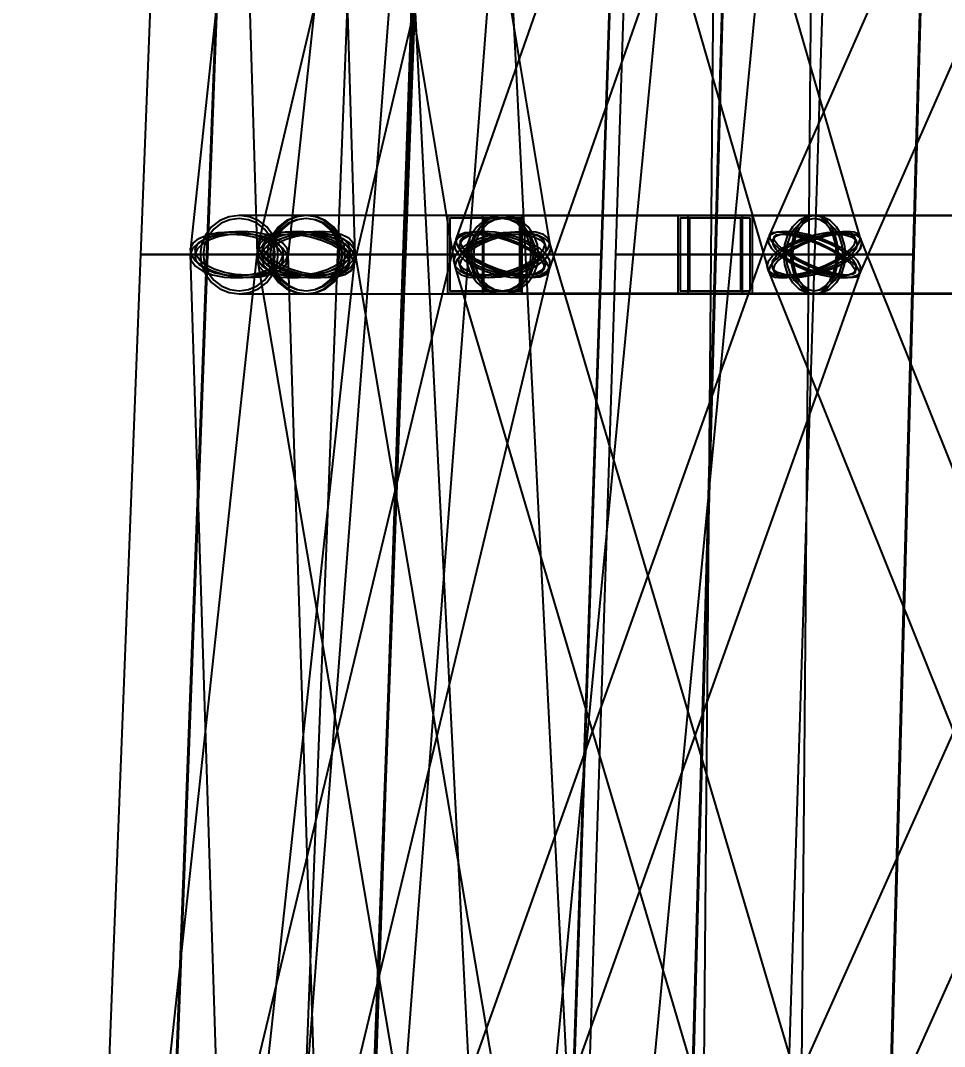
# Model space of a CAD drawing. Header units: millimetres. Extents: x -123812 to 252100, y -3000 to 639000.
# Drawn here: x -11298 to -6516, y 460903 to 466211 of the extents above; entities that cross this region are included whole.
import ezdxf

# ---------------------------------------------------------------- set-up
doc = ezdxf.new("R2010")
doc.units = ezdxf.units.MM
doc.layers.add('D-STR-DIM', color=7, linetype='Continuous', lineweight=13)
doc.layers.add('D-STR-STRC', color=7, linetype='Continuous', lineweight=25)
doc.styles.add('OpenSansCondensed-Light', font='OpenSansCondensed-Light.ttf')
doc.styles.add('TOWER_UNICODE', font='Arial Unicode.ttf')
doc.dimstyles.new('EZDXF', dxfattribs={"dimtxt": 0.25, "dimasz": 0.175, "dimexe": 0.375, "dimexo": 0.125, "dimgap": 0.1, "dimtad": 1, "dimlfac": 100, "dimzin": 12, "dimdsep": 46, "dimtxsty": 'OpenSansCondensed-Light', "dimblk": 'ARCHTICK', "dimcen": 2.5, "dimazin": 3, "dimtfac": 0.5, "dimtmove": 2, "dimatfit": 3})

# ---------------------------------------------------------------- blocks, each defined once
blk = doc.blocks.new('_ARCHTICK')
at = {"color": 0, "linetype": 'BYBLOCK', "const_width": 0.15}
blk.add_lwpolyline([(-0.5, -0.5), (0.5, 0.5)], dxfattribs=at)

msp = doc.modelspace()

# ---------------------------------------------------------------- linework, layer by layer
at = {"layer": 'D-STR-STRC'}
for points in [[(-10130.4, 449980.7), (-8214.5, 474980.7), (-8223.2, 474986.9), (-8248.5, 474994), (-8288.7, 475001.5), (-8341.2, 475008.8), (-8402.3, 475015.6), (-8467.8, 475021.3), (-8533.4, 475025.6), (-8594.4, 475028.1), (-8646.9, 475028.7), (-8687.1, 475027.4), (-8712.4, 475024.1), (-8721.1, 475019.3), (-10637, 450019.3)], [(-7925.8, 450012.7), (-9190.9, 475012.7), (-9199.6, 475018), (-9224.9, 475022.1), (-9265.2, 475024.7), (-9317.8, 475025.6), (-9379, 475024.7), (-9444.6, 475022.2), (-9510.3, 475018.1), (-9571.4, 475012.8), (-9624, 475006.7), (-9664.3, 475000.1), (-9689.6, 474993.4), (-9698.3, 474987.3), (-8433.2, 449987.3)], [(-9056.9, 449975.9), (-6661.1, 474975.9), (-6669.7, 474980.7), (-6695, 474986.9), (-6735.1, 474994), (-6787.5, 475001.4), (-6848.5, 475008.8), (-6913.9, 475015.6), (-6979.4, 475021.3), (-7040.4, 475025.6), (-7092.7, 475028.1), (-7132.9, 475028.7), (-7158.2, 475027.4), (-7166.8, 475024.1), (-9562.6, 450024.1)], [(-7347.4, 449997.8), (-7132, 474997.8), (-7140.6, 475006.6), (-7166, 475014.9), (-7206.4, 475022.2), (-7259, 475028), (-7320.2, 475031.9), (-7386, 475033.6), (-7451.7, 475033), (-7512.9, 475030.2), (-7565.5, 475025.3), (-7605.9, 475018.7), (-7631.3, 475010.8), (-7639.9, 475002.2), (-7855.4, 450002.2)], [(-7291.2, 470083.8), (-9044.4, 465083.8), (-9043.6, 465059.2), (-9026.5, 465030.7), (-8994.3, 465000), (-8949.1, 464969.3), (-8894.1, 464940.8), (-8833, 464916.2), (-8770, 464897.4), (-8709.3, 464885.6), (-8655.1, 464881.6), (-8611.1, 464885.6), (-8580.3, 464897.4), (-8564.8, 464916.2), (-6811.6, 469916.2)], [(-5218.5, 470102.6), (-7421.3, 465102.6), (-7420.3, 465083.8), (-7403.6, 465059.2), (-7372.2, 465030.7), (-7328.4, 465000), (-7275, 464969.3), (-7215.8, 464940.8), (-7154.8, 464916.2), (-7096, 464897.4), (-7043.6, 464885.6), (-7001.1, 464881.6), (-6971.4, 464885.6), (-6956.6, 464897.4), (-4753.7, 469897.4)], [(-9884.5, 470030.7), (-10418.7, 465030.7), (-10415.4, 465000), (-10395.1, 464969.3), (-10359.3, 464940.8), (-10310.3, 464916.2), (-10251.6, 464897.4), (-10187.1, 464885.6), (-10121.1, 464881.6), (-10058.3, 464885.6), (-10002.9, 464897.4), (-9958.6, 464916.2), (-9928.5, 464940.8), (-9914.6, 464969.3), (-9380.4, 469969.3)], [(-8883.2, 470059.2), (-10067.2, 465059.2), (-10065.6, 465030.7), (-10047.2, 465000), (-10013.3, 464969.3), (-9966.3, 464940.8), (-9909.3, 464916.2), (-9846.3, 464897.4), (-9781.5, 464885.6), (-9719.3, 464881.6), (-9664, 464885.6), (-9619.4, 464897.4), (-9588.4, 464916.2), (-9573.3, 464940.8), (-8389.2, 469940.8)], [(-9883.6, 469969.3), (-9055.8, 464969.3), (-9048.7, 464940.8), (-9025, 464916.2), (-8986.3, 464897.4), (-8935.2, 464885.6), (-8875.2, 464881.6), (-8810.3, 464885.6), (-8745.1, 464897.4), (-8684, 464916.2), (-8631, 464940.8), (-8589.9, 464969.3), (-8563.4, 465000), (-8553.4, 465030.7), (-9381.2, 470030.7)], [(-8881.7, 469940.8), (-7434.4, 464940.8), (-7426.3, 464916.2), (-7401.9, 464897.4), (-7363, 464885.6), (-7312.3, 464881.6), (-7253.2, 464885.6), (-7189.6, 464897.4), (-7126.1, 464916.2), (-7066.8, 464940.8), (-7015.8, 464969.3), (-6976.6, 465000), (-6951.9, 465030.7), (-6943.4, 465059.2), (-8390.7, 470059.2)], [(-10225.8, 470000), (-10073.8, 465000), (-10068.5, 464969.3), (-10046.3, 464940.8), (-10008.7, 464916.2), (-9958.3, 464897.4), (-9898.4, 464885.6), (-9833.2, 464881.6), (-9767.1, 464885.6), (-9704.7, 464897.4), (-9650.1, 464916.2), (-9607.1, 464940.8), (-9578.7, 464969.3), (-9566.7, 465000), (-9718.6, 470000)], [(-5083.3, 465203.2), (-7188.9, 465203.2), (-7220.9, 465196.3), (-7250.8, 465176), (-7276.4, 465143.7), (-7296, 465101.6), (-7308.4, 465052.6), (-7312.6, 465000), (-7308.4, 464947.4), (-7296, 464898.4), (-7276.4, 464856.3), (-7250.8, 464824), (-7220.9, 464803.7), (-7188.9, 464796.8), (-5083.3, 464796.8)], [(-5083.3, 465203.2), (-7188.9, 465203.2), (-7220.9, 465196.3), (-7250.8, 465176), (-7276.4, 465143.7), (-7296, 465101.6), (-7308.4, 465052.6), (-7312.6, 465000), (-7308.4, 464947.4), (-7296, 464898.4), (-7276.4, 464856.3), (-7250.8, 464824), (-7220.9, 464803.7), (-7188.9, 464796.8), (-5083.3, 464796.8)], [(-10109.1, 459968.9), (-9568.3, 464968.9), (-9571.4, 465000), (-9591.6, 465031.1), (-9627.3, 465060.1), (-9676.2, 465085), (-9734.9, 465104.1), (-9799.4, 465116.1), (-9865.3, 465120.2), (-9928.2, 465116.1), (-9983.7, 465104.1), (-10028, 465085), (-10058.2, 465060.1), (-10072.2, 465031.1), (-10613.1, 460031.1)], [(-9754.5, 460000), (-9913.1, 465000), (-9918.3, 465031.1), (-9940.5, 465060.1), (-9978, 465085), (-10028.4, 465104.1), (-10088.3, 465116.1), (-10153.5, 465120.2), (-10219.5, 465116.1), (-10282, 465104.1), (-10336.6, 465085), (-10379.6, 465060.1), (-10408.2, 465031.1), (-10420.2, 465000), (-10261.6, 460000)], [(-9761.3, 459939.9), (-8557.8, 464939.9), (-8559.3, 464968.9), (-8577.5, 465000), (-8611.2, 465031.1), (-8658.1, 465060.1), (-8714.9, 465085), (-8777.9, 465104.1), (-8842.6, 465116.1), (-8904.8, 465120.2), (-8960.2, 465116.1), (-9004.9, 465104.1), (-9036, 465085), (-9051.4, 465060.1), (-10254.8, 460060.1)], [(-8721.9, 460031.1), (-9569.2, 465031.1), (-9576.2, 465060.1), (-9599.9, 465085), (-9638.6, 465104.1), (-9689.7, 465116.1), (-9749.7, 465120.2), (-9814.5, 465116.1), (-9879.6, 465104.1), (-9940.8, 465085), (-9993.7, 465060.1), (-10034.8, 465031.1), (-10061.3, 465000), (-10071.3, 464968.9), (-9224.1, 459968.9)], [(-8733.6, 459915), (-6949.6, 464915), (-6950.2, 464939.9), (-6967, 464968.9), (-6999, 465000), (-7044, 465031.1), (-7098.8, 465060.1), (-7159.7, 465085), (-7222.7, 465104.1), (-7283.3, 465116.1), (-7337.5, 465120.2), (-7381.6, 465116.1), (-7412.6, 465104.1), (-7428.3, 465085), (-9212.3, 460085)], [(-7081.2, 460060.1), (-8559.4, 465060.1), (-8567.6, 465085), (-8591.9, 465104.1), (-8630.8, 465116.1), (-8681.5, 465120.2), (-8740.6, 465116.1), (-8804, 465104.1), (-8867.5, 465085), (-8926.7, 465060.1), (-8977.6, 465031.1), (-9016.7, 465000), (-9041.3, 464968.9), (-9049.8, 464939.9), (-7571.6, 459939.9)], [(-7094.7, 459895.9), (-4851.7, 464895.9), (-4852.4, 464915), (-4868.9, 464939.9), (-4900, 464968.9), (-4943.6, 465000), (-4996.7, 465031.1), (-5055.7, 465060.1), (-5116.6, 465085), (-5175.3, 465104.1), (-5227.6, 465116.1), (-5270.2, 465120.2), (-5300, 465116.1), (-5315, 465104.1), (-7558.1, 460104.1)], [(-4943, 460085), (-6951.4, 465085), (-6959.7, 465104.1), (-6983.7, 465116.1), (-7021.6, 465120.2), (-7071, 465116.1), (-7128.4, 465104.1), (-7189.9, 465085), (-7251.4, 465060.1), (-7308.6, 465031.1), (-7357.6, 465000), (-7395.2, 464968.9), (-7418.6, 464939.9), (-7426.5, 464915), (-5418.1, 459915)]]:
    msp.add_lwpolyline(points, dxfattribs=at)
for points in [[(-10677.7, 465000), (-9655.7, 465000), (-9461.7, 470000), (-10482.8, 470000)], [(-10335.6, 465000), (-9304.9, 465000), (-9118.2, 470000), (-10146.7, 470000)], [(-10331.3, 465000), (-9309.2, 465000), (-9121.9, 470000), (-10143, 470000)], [(-9320, 465000), (-8289.2, 465000), (-8122, 470000), (-9150.4, 470000)], [(-9315.6, 465000), (-8293.6, 465000), (-8125.7, 470000), (-9146.7, 470000)], [(-8218.7, 465000), (-7188, 465000), (-7030.4, 470000), (-8058.9, 470000)], [(-7704.3, 465000), (-6673.5, 465000), (-6537.2, 470000), (-7565.7, 470000)], [(-7699.9, 465000), (-6677.9, 465000), (-6540.9, 470000), (-7562, 470000)], [(-10368.1, 465000), (-10361.3, 464947.4), (-10341.1, 464898.4), (-10309.1, 464856.3), (-10267.4, 464824), (-10218.8, 464803.7), (-10166.7, 464796.8), (-9820.2, 464796.8), (-9768.1, 464803.7), (-9719.5, 464824), (-9677.8, 464856.3), (-9645.8, 464898.4), (-9625.6, 464947.4), (-9618.8, 465000), (-9625.6, 465052.6), (-9645.8, 465101.6), (-9677.8, 465143.7), (-9719.5, 465176), (-9768.1, 465196.3), (-9820.2, 465203.2), (-10166.7, 465203.2), (-10218.8, 465196.3), (-10267.4, 465176), (-10309.1, 465143.7), (-10341.1, 465101.6), (-10361.3, 465052.6)], [(-10368.1, 465000), (-10361.3, 464947.4), (-10341.1, 464898.4), (-10309.1, 464856.3), (-10267.4, 464824), (-10218.8, 464803.7), (-10166.7, 464796.8), (-10114.5, 464803.7), (-10065.9, 464824), (-10024.2, 464856.3), (-9992.2, 464898.4), (-9972.1, 464947.4), (-9965.2, 465000), (-9972.1, 465052.6), (-9992.2, 465101.6), (-10024.2, 465143.7), (-10065.9, 465176), (-10114.5, 465196.3), (-10166.7, 465203.2), (-10218.8, 465196.3), (-10267.4, 465176), (-10309.1, 465143.7), (-10341.1, 465101.6), (-10361.3, 465052.6)], [(-10368.1, 465000), (-10361.3, 464947.4), (-10341.1, 464898.4), (-10309.1, 464856.3), (-10267.4, 464824), (-10218.8, 464803.7), (-10166.7, 464796.8), (-9820.2, 464796.8), (-9768.1, 464803.7), (-9719.5, 464824), (-9677.8, 464856.3), (-9645.8, 464898.4), (-9625.6, 464947.4), (-9618.8, 465000), (-9625.6, 465052.6), (-9645.8, 465101.6), (-9677.8, 465143.7), (-9719.5, 465176), (-9768.1, 465196.3), (-9820.2, 465203.2), (-10166.7, 465203.2), (-10218.8, 465196.3), (-10267.4, 465176), (-10309.1, 465143.7), (-10341.1, 465101.6), (-10361.3, 465052.6)], [(-10368.1, 465000), (-10361.3, 464947.4), (-10341.1, 464898.4), (-10309.1, 464856.3), (-10267.4, 464824), (-10218.8, 464803.7), (-10166.7, 464796.8), (-10114.5, 464803.7), (-10065.9, 464824), (-10024.2, 464856.3), (-9992.2, 464898.4), (-9972.1, 464947.4), (-9965.2, 465000), (-9972.1, 465052.6), (-9992.2, 465101.6), (-10024.2, 465143.7), (-10065.9, 465176), (-10114.5, 465196.3), (-10166.7, 465203.2), (-10218.8, 465196.3), (-10267.4, 465176), (-10309.1, 465143.7), (-10341.1, 465101.6), (-10361.3, 465052.6)], [(-10021.7, 465000), (-10014.8, 464947.4), (-9994.7, 464898.4), (-9962.7, 464856.3), (-9921, 464824), (-9872.4, 464803.7), (-9820.2, 464796.8), (-9768.1, 464803.7), (-9719.5, 464824), (-9677.8, 464856.3), (-9645.8, 464898.4), (-9625.6, 464947.4), (-9618.8, 465000), (-9625.6, 465052.6), (-9645.8, 465101.6), (-9677.8, 465143.7), (-9719.5, 465176), (-9768.1, 465196.3), (-9820.2, 465203.2), (-9872.4, 465196.3), (-9921, 465176), (-9962.7, 465143.7), (-9994.7, 465101.6), (-10014.8, 465052.6)], [(-10021.7, 465000), (-10014.8, 464947.4), (-9994.7, 464898.4), (-9962.7, 464856.3), (-9921, 464824), (-9872.4, 464803.7), (-9820.2, 464796.8), (-9768.1, 464803.7), (-9719.5, 464824), (-9677.8, 464856.3), (-9645.8, 464898.4), (-9625.6, 464947.4), (-9618.8, 465000), (-9625.6, 465052.6), (-9645.8, 465101.6), (-9677.8, 465143.7), (-9719.5, 465176), (-9768.1, 465196.3), (-9820.2, 465203.2), (-9872.4, 465196.3), (-9921, 465176), (-9962.7, 465143.7), (-9994.7, 465101.6), (-10014.8, 465052.6)], [(-10008, 465000), (-10001.6, 464947.4), (-9982.8, 464898.4), (-9953, 464856.3), (-9914.1, 464824), (-9868.8, 464803.7), (-9820.2, 464796.8), (-8804.6, 464796.8), (-8756, 464803.7), (-8710.7, 464824), (-8671.8, 464856.3), (-8642, 464898.4), (-8623.3, 464947.4), (-8616.9, 465000), (-8623.3, 465052.6), (-8642, 465101.6), (-8671.8, 465143.7), (-8710.7, 465176), (-8756, 465196.3), (-8804.6, 465203.2), (-9820.2, 465203.2), (-9868.8, 465196.3), (-9914.1, 465176), (-9953, 465143.7), (-9982.8, 465101.6), (-10001.6, 465052.6)], [(-10008, 465000), (-10001.6, 464947.4), (-9982.8, 464898.4), (-9953, 464856.3), (-9914.1, 464824), (-9868.8, 464803.7), (-9820.2, 464796.8), (-9771.7, 464803.7), (-9726.4, 464824), (-9687.5, 464856.3), (-9657.7, 464898.4), (-9638.9, 464947.4), (-9632.5, 465000), (-9638.9, 465052.6), (-9657.7, 465101.6), (-9687.5, 465143.7), (-9726.4, 465176), (-9771.7, 465196.3), (-9820.2, 465203.2), (-9868.8, 465196.3), (-9914.1, 465176), (-9953, 465143.7), (-9982.8, 465101.6), (-10001.6, 465052.6)], [(-10008, 465000), (-10001.6, 464947.4), (-9982.8, 464898.4), (-9953, 464856.3), (-9914.1, 464824), (-9868.8, 464803.7), (-9820.2, 464796.8), (-8804.6, 464796.8), (-8756, 464803.7), (-8710.7, 464824), (-8671.8, 464856.3), (-8642, 464898.4), (-8623.3, 464947.4), (-8616.9, 465000), (-8623.3, 465052.6), (-8642, 465101.6), (-8671.8, 465143.7), (-8710.7, 465176), (-8756, 465196.3), (-8804.6, 465203.2), (-9820.2, 465203.2), (-9868.8, 465196.3), (-9914.1, 465176), (-9953, 465143.7), (-9982.8, 465101.6), (-10001.6, 465052.6)], [(-10008, 465000), (-10001.6, 464947.4), (-9982.8, 464898.4), (-9953, 464856.3), (-9914.1, 464824), (-9868.8, 464803.7), (-9820.2, 464796.8), (-9771.7, 464803.7), (-9726.4, 464824), (-9687.5, 464856.3), (-9657.7, 464898.4), (-9638.9, 464947.4), (-9632.5, 465000), (-9638.9, 465052.6), (-9657.7, 465101.6), (-9687.5, 465143.7), (-9726.4, 465176), (-9771.7, 465196.3), (-9820.2, 465203.2), (-9868.8, 465196.3), (-9914.1, 465176), (-9953, 465143.7), (-9982.8, 465101.6), (-10001.6, 465052.6)], [(-9088.3, 464800), (-7510.2, 464800), (-7510.2, 465200), (-9088.3, 465200)], [(-8701.9, 465200), (-9088.3, 465200), (-9088.3, 464800), (-8701.9, 464800)], [(-9088.3, 464800), (-7510.2, 464800), (-7510.2, 465200), (-9088.3, 465200)], [(-8701.9, 465200), (-9088.3, 465200), (-9088.3, 464800), (-8701.9, 464800)], [(-8992.3, 465000), (-8985.9, 464947.4), (-8967.2, 464898.4), (-8937.3, 464856.3), (-8898.5, 464824), (-8853.2, 464803.7), (-8804.6, 464796.8), (-8756, 464803.7), (-8710.7, 464824), (-8671.8, 464856.3), (-8642, 464898.4), (-8623.3, 464947.4), (-8616.9, 465000), (-8623.3, 465052.6), (-8642, 465101.6), (-8671.8, 465143.7), (-8710.7, 465176), (-8756, 465196.3), (-8804.6, 465203.2), (-8853.2, 465196.3), (-8898.5, 465176), (-8937.3, 465143.7), (-8967.2, 465101.6), (-8985.9, 465052.6)], [(-8992.3, 465000), (-8985.9, 464947.4), (-8967.2, 464898.4), (-8937.3, 464856.3), (-8898.5, 464824), (-8853.2, 464803.7), (-8804.6, 464796.8), (-8756, 464803.7), (-8710.7, 464824), (-8671.8, 464856.3), (-8642, 464898.4), (-8623.3, 464947.4), (-8616.9, 465000), (-8623.3, 465052.6), (-8642, 465101.6), (-8671.8, 465143.7), (-8710.7, 465176), (-8756, 465196.3), (-8804.6, 465203.2), (-8853.2, 465196.3), (-8898.5, 465176), (-8937.3, 465143.7), (-8967.2, 465101.6), (-8985.9, 465052.6)], [(-8965.8, 465000), (-8960.3, 464947.4), (-8944.2, 464898.4), (-8918.6, 464856.3), (-8885.2, 464824), (-8846.3, 464803.7), (-8804.6, 464796.8), (-7188.9, 464796.8), (-7147.2, 464803.7), (-7108.3, 464824), (-7074.9, 464856.3), (-7049.3, 464898.4), (-7033.2, 464947.4), (-7027.7, 465000), (-7033.2, 465052.6), (-7049.3, 465101.6), (-7074.9, 465143.7), (-7108.3, 465176), (-7147.2, 465196.3), (-7188.9, 465203.2), (-8804.6, 465203.2), (-8846.3, 465196.3), (-8885.2, 465176), (-8918.6, 465143.7), (-8944.2, 465101.6), (-8960.3, 465052.6)], [(-8965.8, 465000), (-8960.3, 464947.4), (-8944.2, 464898.4), (-8918.6, 464856.3), (-8885.2, 464824), (-8846.3, 464803.7), (-8804.6, 464796.8), (-8762.9, 464803.7), (-8724, 464824), (-8690.6, 464856.3), (-8665, 464898.4), (-8648.9, 464947.4), (-8643.4, 465000), (-8648.9, 465052.6), (-8665, 465101.6), (-8690.6, 465143.7), (-8724, 465176), (-8762.9, 465196.3), (-8804.6, 465203.2), (-8846.3, 465196.3), (-8885.2, 465176), (-8918.6, 465143.7), (-8944.2, 465101.6), (-8960.3, 465052.6)], [(-8965.8, 465000), (-8960.3, 464947.4), (-8944.2, 464898.4), (-8918.6, 464856.3), (-8885.2, 464824), (-8846.3, 464803.7), (-8804.6, 464796.8), (-7188.9, 464796.8), (-7147.2, 464803.7), (-7108.3, 464824), (-7074.9, 464856.3), (-7049.3, 464898.4), (-7033.2, 464947.4), (-7027.7, 465000), (-7033.2, 465052.6), (-7049.3, 465101.6), (-7074.9, 465143.7), (-7108.3, 465176), (-7147.2, 465196.3), (-7188.9, 465203.2), (-8804.6, 465203.2), (-8846.3, 465196.3), (-8885.2, 465176), (-8918.6, 465143.7), (-8944.2, 465101.6), (-8960.3, 465052.6)], [(-8965.8, 465000), (-8960.3, 464947.4), (-8944.2, 464898.4), (-8918.6, 464856.3), (-8885.2, 464824), (-8846.3, 464803.7), (-8804.6, 464796.8), (-8762.9, 464803.7), (-8724, 464824), (-8690.6, 464856.3), (-8665, 464898.4), (-8648.9, 464947.4), (-8643.4, 465000), (-8648.9, 465052.6), (-8665, 465101.6), (-8690.6, 465143.7), (-8724, 465176), (-8762.9, 465196.3), (-8804.6, 465203.2), (-8846.3, 465196.3), (-8885.2, 465176), (-8918.6, 465143.7), (-8944.2, 465101.6), (-8960.3, 465052.6)], [(-8907.7, 464800), (-4344.5, 464800), (-4344.5, 465200), (-8907.7, 465200)], [(-8701.5, 465200), (-8907.7, 465200), (-8907.7, 464800), (-8701.5, 464800)], [(-7510.2, 465200), (-7896.5, 465200), (-7896.5, 464800), (-7510.2, 464800)], [(-7510.2, 465200), (-7896.5, 465200), (-7896.5, 464800), (-7510.2, 464800)], [(-7844.8, 464800), (-4306.1, 464800), (-4306.1, 465200), (-7844.8, 465200)], [(-7561.9, 465200), (-7844.8, 465200), (-7844.8, 464800), (-7561.9, 464800)], [(-7844.8, 464800), (-4306.1, 464800), (-4306.1, 465200), (-7844.8, 465200)], [(-7561.9, 465200), (-7844.8, 465200), (-7844.8, 464800), (-7561.9, 464800)], [(-7350.1, 465000), (-7344.6, 464947.4), (-7328.5, 464898.4), (-7302.9, 464856.3), (-7269.5, 464824), (-7230.6, 464803.7), (-7188.9, 464796.8), (-7147.2, 464803.7), (-7108.3, 464824), (-7074.9, 464856.3), (-7049.3, 464898.4), (-7033.2, 464947.4), (-7027.7, 465000), (-7033.2, 465052.6), (-7049.3, 465101.6), (-7074.9, 465143.7), (-7108.3, 465176), (-7147.2, 465196.3), (-7188.9, 465203.2), (-7230.6, 465196.3), (-7269.5, 465176), (-7302.9, 465143.7), (-7328.5, 465101.6), (-7344.6, 465052.6)], [(-7350.1, 465000), (-7344.6, 464947.4), (-7328.5, 464898.4), (-7302.9, 464856.3), (-7269.5, 464824), (-7230.6, 464803.7), (-7188.9, 464796.8), (-7147.2, 464803.7), (-7108.3, 464824), (-7074.9, 464856.3), (-7049.3, 464898.4), (-7033.2, 464947.4), (-7027.7, 465000), (-7033.2, 465052.6), (-7049.3, 465101.6), (-7074.9, 465143.7), (-7108.3, 465176), (-7147.2, 465196.3), (-7188.9, 465203.2), (-7230.6, 465196.3), (-7269.5, 465176), (-7302.9, 465143.7), (-7328.5, 465101.6), (-7344.6, 465052.6)], [(-7312.6, 465000), (-7308.4, 464947.4), (-7296, 464898.4), (-7276.4, 464856.3), (-7250.8, 464824), (-7220.9, 464803.7), (-7188.9, 464796.8), (-7156.9, 464803.7), (-7127.1, 464824), (-7101.4, 464856.3), (-7081.8, 464898.4), (-7069.4, 464947.4), (-7065.2, 465000), (-7069.4, 465052.6), (-7081.8, 465101.6), (-7101.4, 465143.7), (-7127.1, 465176), (-7156.9, 465196.3), (-7188.9, 465203.2), (-7220.9, 465196.3), (-7250.8, 465176), (-7276.4, 465143.7), (-7296, 465101.6), (-7308.4, 465052.6)], [(-7312.6, 465000), (-7308.4, 464947.4), (-7296, 464898.4), (-7276.4, 464856.3), (-7250.8, 464824), (-7220.9, 464803.7), (-7188.9, 464796.8), (-7156.9, 464803.7), (-7127.1, 464824), (-7101.4, 464856.3), (-7081.8, 464898.4), (-7069.4, 464947.4), (-7065.2, 465000), (-7069.4, 465052.6), (-7081.8, 465101.6), (-7101.4, 465143.7), (-7127.1, 465176), (-7156.9, 465196.3), (-7188.9, 465203.2), (-7220.9, 465196.3), (-7250.8, 465176), (-7276.4, 465143.7), (-7296, 465101.6), (-7308.4, 465052.6)], [(-10352.3, 465000), (-10345.9, 464951.5), (-10327.4, 464906.4), (-10297.9, 464867.6), (-10259.5, 464837.9), (-10214.7, 464819.2), (-10166.7, 464812.8), (-10118.6, 464819.2), (-10073.9, 464837.9), (-10035.4, 464867.6), (-10005.9, 464906.4), (-9987.4, 464951.5), (-9981.1, 465000), (-9987.4, 465048.5), (-10005.9, 465093.6), (-10035.4, 465132.4), (-10073.9, 465162.1), (-10118.6, 465180.8), (-10166.7, 465187.2), (-10214.7, 465180.8), (-10259.5, 465162.1), (-10297.9, 465132.4), (-10327.4, 465093.6), (-10345.9, 465048.5)], [(-10352.3, 465000), (-10345.9, 464951.5), (-10327.4, 464906.4), (-10297.9, 464867.6), (-10259.5, 464837.9), (-10214.7, 464819.2), (-10166.7, 464812.8), (-10118.6, 464819.2), (-10073.9, 464837.9), (-10035.4, 464867.6), (-10005.9, 464906.4), (-9987.4, 464951.5), (-9981.1, 465000), (-9987.4, 465048.5), (-10005.9, 465093.6), (-10035.4, 465132.4), (-10073.9, 465162.1), (-10118.6, 465180.8), (-10166.7, 465187.2), (-10214.7, 465180.8), (-10259.5, 465162.1), (-10297.9, 465132.4), (-10327.4, 465093.6), (-10345.9, 465048.5)], [(-10005.8, 465000), (-9999.5, 464951.5), (-9981, 464906.4), (-9951.5, 464867.6), (-9913, 464837.9), (-9868.3, 464819.2), (-9820.2, 464812.8), (-9772.2, 464819.2), (-9727.4, 464837.9), (-9689, 464867.6), (-9659.5, 464906.4), (-9641, 464951.5), (-9634.6, 465000), (-9641, 465048.5), (-9659.5, 465093.6), (-9689, 465132.4), (-9727.4, 465162.1), (-9772.2, 465180.8), (-9820.2, 465187.2), (-9868.3, 465180.8), (-9913, 465162.1), (-9951.5, 465132.4), (-9981, 465093.6), (-9999.5, 465048.5)], [(-10005.8, 465000), (-9999.5, 464951.5), (-9981, 464906.4), (-9951.5, 464867.6), (-9913, 464837.9), (-9868.3, 464819.2), (-9820.2, 464812.8), (-9772.2, 464819.2), (-9727.4, 464837.9), (-9689, 464867.6), (-9659.5, 464906.4), (-9641, 464951.5), (-9634.6, 465000), (-9641, 465048.5), (-9659.5, 465093.6), (-9689, 465132.4), (-9727.4, 465162.1), (-9772.2, 465180.8), (-9820.2, 465187.2), (-9868.3, 465180.8), (-9913, 465162.1), (-9951.5, 465132.4), (-9981, 465093.6), (-9999.5, 465048.5)], [(-9993.2, 465000), (-9987.3, 464951.5), (-9970, 464906.4), (-9942.5, 464867.6), (-9906.7, 464837.9), (-9865, 464819.2), (-9820.2, 464812.8), (-9775.5, 464819.2), (-9733.8, 464837.9), (-9698, 464867.6), (-9670.5, 464906.4), (-9653.2, 464951.5), (-9647.3, 465000), (-9653.2, 465048.5), (-9670.5, 465093.6), (-9698, 465132.4), (-9733.8, 465162.1), (-9775.5, 465180.8), (-9820.2, 465187.2), (-9865, 465180.8), (-9906.7, 465162.1), (-9942.5, 465132.4), (-9970, 465093.6), (-9987.3, 465048.5)], [(-9993.2, 465000), (-9987.3, 464951.5), (-9970, 464906.4), (-9942.5, 464867.6), (-9906.7, 464837.9), (-9865, 464819.2), (-9820.2, 464812.8), (-9775.5, 464819.2), (-9733.8, 464837.9), (-9698, 464867.6), (-9670.5, 464906.4), (-9653.2, 464951.5), (-9647.3, 465000), (-9653.2, 465048.5), (-9670.5, 465093.6), (-9698, 465132.4), (-9733.8, 465162.1), (-9775.5, 465180.8), (-9820.2, 465187.2), (-9865, 465180.8), (-9906.7, 465162.1), (-9942.5, 465132.4), (-9970, 465093.6), (-9987.3, 465048.5)], [(-8713.5, 465188), (-9076.7, 465188), (-9076.7, 464812), (-8713.5, 464812)], [(-8713.5, 465188), (-9076.7, 465188), (-9076.7, 464812), (-8713.5, 464812)], [(-8977.5, 465000), (-8971.6, 464951.5), (-8954.4, 464906.4), (-8926.9, 464867.6), (-8891.1, 464837.9), (-8849.4, 464819.2), (-8804.6, 464812.8), (-8759.8, 464819.2), (-8718.1, 464837.9), (-8682.3, 464867.6), (-8654.8, 464906.4), (-8637.5, 464951.5), (-8631.6, 465000), (-8637.5, 465048.5), (-8654.8, 465093.6), (-8682.3, 465132.4), (-8718.1, 465162.1), (-8759.8, 465180.8), (-8804.6, 465187.2), (-8849.4, 465180.8), (-8891.1, 465162.1), (-8926.9, 465132.4), (-8954.4, 465093.6), (-8971.6, 465048.5)], [(-8977.5, 465000), (-8971.6, 464951.5), (-8954.4, 464906.4), (-8926.9, 464867.6), (-8891.1, 464837.9), (-8849.4, 464819.2), (-8804.6, 464812.8), (-8759.8, 464819.2), (-8718.1, 464837.9), (-8682.3, 464867.6), (-8654.8, 464906.4), (-8637.5, 464951.5), (-8631.6, 465000), (-8637.5, 465048.5), (-8654.8, 465093.6), (-8682.3, 465132.4), (-8718.1, 465162.1), (-8759.8, 465180.8), (-8804.6, 465187.2), (-8849.4, 465180.8), (-8891.1, 465162.1), (-8926.9, 465132.4), (-8954.4, 465093.6), (-8971.6, 465048.5)], [(-8953.1, 465000), (-8948, 464951.5), (-8933.2, 464906.4), (-8909.6, 464867.6), (-8878.8, 464837.9), (-8843, 464819.2), (-8804.6, 464812.8), (-8766.2, 464819.2), (-8730.3, 464837.9), (-8699.6, 464867.6), (-8676, 464906.4), (-8661.1, 464951.5), (-8656.1, 465000), (-8661.1, 465048.5), (-8676, 465093.6), (-8699.6, 465132.4), (-8730.3, 465162.1), (-8766.2, 465180.8), (-8804.6, 465187.2), (-8843, 465180.8), (-8878.8, 465162.1), (-8909.6, 465132.4), (-8933.2, 465093.6), (-8948, 465048.5)], [(-8953.1, 465000), (-8948, 464951.5), (-8933.2, 464906.4), (-8909.6, 464867.6), (-8878.8, 464837.9), (-8843, 464819.2), (-8804.6, 464812.8), (-8766.2, 464819.2), (-8730.3, 464837.9), (-8699.6, 464867.6), (-8676, 464906.4), (-8661.1, 464951.5), (-8656.1, 465000), (-8661.1, 465048.5), (-8676, 465093.6), (-8699.6, 465132.4), (-8730.3, 465162.1), (-8766.2, 465180.8), (-8804.6, 465187.2), (-8843, 465180.8), (-8878.8, 465162.1), (-8909.6, 465132.4), (-8933.2, 465093.6), (-8948, 465048.5)], [(-8707.7, 465188), (-8901.5, 465188), (-8901.5, 464812), (-8707.7, 464812)], [(-7521.8, 465188), (-7885, 465188), (-7885, 464812), (-7521.8, 464812)], [(-7521.8, 465188), (-7885, 465188), (-7885, 464812), (-7521.8, 464812)], [(-7570.4, 465188), (-7836.3, 465188), (-7836.3, 464812), (-7570.4, 464812)], [(-7570.4, 465188), (-7836.3, 465188), (-7836.3, 464812), (-7570.4, 464812)], [(-7337.4, 465000), (-7332.4, 464951.5), (-7317.5, 464906.4), (-7293.9, 464867.6), (-7263.2, 464837.9), (-7227.4, 464819.2), (-7188.9, 464812.8), (-7150.5, 464819.2), (-7114.7, 464837.9), (-7083.9, 464867.6), (-7060.3, 464906.4), (-7045.5, 464951.5), (-7040.4, 465000), (-7045.5, 465048.5), (-7060.3, 465093.6), (-7083.9, 465132.4), (-7114.7, 465162.1), (-7150.5, 465180.8), (-7188.9, 465187.2), (-7227.4, 465180.8), (-7263.2, 465162.1), (-7293.9, 465132.4), (-7317.5, 465093.6), (-7332.4, 465048.5)], [(-7337.4, 465000), (-7332.4, 464951.5), (-7317.5, 464906.4), (-7293.9, 464867.6), (-7263.2, 464837.9), (-7227.4, 464819.2), (-7188.9, 464812.8), (-7150.5, 464819.2), (-7114.7, 464837.9), (-7083.9, 464867.6), (-7060.3, 464906.4), (-7045.5, 464951.5), (-7040.4, 465000), (-7045.5, 465048.5), (-7060.3, 465093.6), (-7083.9, 465132.4), (-7114.7, 465162.1), (-7150.5, 465180.8), (-7188.9, 465187.2), (-7227.4, 465180.8), (-7263.2, 465162.1), (-7293.9, 465132.4), (-7317.5, 465093.6), (-7332.4, 465048.5)], [(-7302.9, 465000), (-7299, 464951.5), (-7287.6, 464906.4), (-7269.5, 464867.6), (-7245.9, 464837.9), (-7218.4, 464819.2), (-7188.9, 464812.8), (-7159.4, 464819.2), (-7131.9, 464837.9), (-7108.3, 464867.6), (-7090.2, 464906.4), (-7078.8, 464951.5), (-7075, 465000), (-7078.8, 465048.5), (-7090.2, 465093.6), (-7108.3, 465132.4), (-7131.9, 465162.1), (-7159.4, 465180.8), (-7188.9, 465187.2), (-7218.4, 465180.8), (-7245.9, 465162.1), (-7269.5, 465132.4), (-7287.6, 465093.6), (-7299, 465048.5)], [(-7302.9, 465000), (-7299, 464951.5), (-7287.6, 464906.4), (-7269.5, 464867.6), (-7245.9, 464837.9), (-7218.4, 464819.2), (-7188.9, 464812.8), (-7159.4, 464819.2), (-7131.9, 464837.9), (-7108.3, 464867.6), (-7090.2, 464906.4), (-7078.8, 464951.5), (-7075, 465000), (-7078.8, 465048.5), (-7090.2, 465093.6), (-7108.3, 465132.4), (-7131.9, 465162.1), (-7159.4, 465180.8), (-7188.9, 465187.2), (-7218.4, 465180.8), (-7245.9, 465162.1), (-7269.5, 465132.4), (-7287.6, 465093.6), (-7299, 465048.5)], [(-10420.2, 465000), (-10415, 464968.9), (-10392.9, 464939.9), (-10355.3, 464915), (-10304.9, 464895.9), (-10245.1, 464883.9), (-10179.9, 464879.8), (-10113.8, 464883.9), (-10051.3, 464895.9), (-9996.7, 464915), (-9953.7, 464939.9), (-9925.2, 464968.9), (-9913.1, 465000), (-9918.3, 465031.1), (-9940.5, 465060.1), (-9978, 465085), (-10028.4, 465104.1), (-10088.3, 465116.1), (-10153.5, 465120.2), (-10219.5, 465116.1), (-10282, 465104.1), (-10336.6, 465085), (-10379.6, 465060.1), (-10408.2, 465031.1)], [(-9917.9, 465000), (-9914.6, 464969.3), (-9928.5, 464940.8), (-9958.6, 464916.2), (-10002.9, 464897.4), (-10058.3, 464885.6), (-10121.1, 464881.6), (-10187.1, 464885.6), (-10251.6, 464897.4), (-10310.3, 464916.2), (-10359.3, 464940.8), (-10395.1, 464969.3), (-10415.4, 465000), (-10418.7, 465030.7), (-10404.8, 465059.2), (-10374.7, 465083.8), (-10330.5, 465102.6), (-10275, 465114.4), (-10212.2, 465118.4), (-10146.3, 465114.4), (-10081.7, 465102.6), (-10023, 465083.8), (-9974, 465059.2), (-9938.2, 465030.7)], [(-10395.3, 465000), (-10390.6, 464971.9), (-10370.6, 464945.8), (-10336.7, 464923.4), (-10291.3, 464906.1), (-10237.3, 464895.3), (-10178.6, 464891.6), (-10119, 464895.3), (-10062.7, 464906.1), (-10013.4, 464923.4), (-9974.6, 464945.8), (-9948.9, 464971.9), (-9938.1, 465000), (-9942.8, 465028.1), (-9962.7, 465054.2), (-9996.6, 465076.6), (-10042.1, 465093.9), (-10096, 465104.7), (-10154.8, 465108.4), (-10214.3, 465104.7), (-10270.7, 465093.9), (-10319.9, 465076.6), (-10358.7, 465054.2), (-10384.4, 465028.1)], [(-9942.4, 465000), (-9939.4, 464972.4), (-9951.9, 464946.6), (-9979.1, 464924.5), (-10019, 464907.5), (-10069, 464896.9), (-10125.6, 464893.2), (-10185, 464896.9), (-10243.2, 464907.5), (-10296.2, 464924.5), (-10340.3, 464946.6), (-10372.6, 464972.4), (-10390.9, 465000), (-10393.9, 465027.6), (-10381.4, 465053.4), (-10354.3, 465075.5), (-10314.3, 465092.5), (-10264.4, 465103.1), (-10207.7, 465106.8), (-10148.3, 465103.1), (-10090.1, 465092.5), (-10037.1, 465075.5), (-9993, 465053.4), (-9960.7, 465027.6)], [(-9566.7, 465000), (-9578.7, 464969.3), (-9607.1, 464940.8), (-9650.1, 464916.2), (-9704.7, 464897.4), (-9767.1, 464885.6), (-9833.2, 464881.6), (-9898.4, 464885.6), (-9958.3, 464897.4), (-10008.7, 464916.2), (-10046.3, 464940.8), (-10068.5, 464969.3), (-10073.8, 465000), (-10061.8, 465030.7), (-10033.4, 465059.2), (-9990.4, 465083.8), (-9935.8, 465102.6), (-9873.4, 465114.4), (-9807.3, 465118.4), (-9742.1, 465114.4), (-9682.2, 465102.6), (-9631.8, 465083.8), (-9594.2, 465059.2), (-9572, 465030.7)], [(-10069, 465000), (-10048.9, 464968.9), (-10013.2, 464939.9), (-9964.3, 464915), (-9905.6, 464895.9), (-9841.1, 464883.9), (-9775.2, 464879.8), (-9712.3, 464883.9), (-9656.8, 464895.9), (-9612.5, 464915), (-9582.3, 464939.9), (-9568.3, 464968.9), (-9571.4, 465000), (-9591.6, 465031.1), (-9627.3, 465060.1), (-9676.2, 465085), (-9734.9, 465104.1), (-9799.4, 465116.1), (-9865.3, 465120.2), (-9928.2, 465116.1), (-9983.7, 465104.1), (-10028, 465085), (-10058.2, 465060.1), (-10072.2, 465031.1)], [(-10061.3, 465000), (-10071.3, 464968.9), (-10064.3, 464939.9), (-10040.6, 464915), (-10001.9, 464895.9), (-9950.8, 464883.9), (-9890.8, 464879.8), (-9826, 464883.9), (-9760.8, 464895.9), (-9699.7, 464915), (-9646.8, 464939.9), (-9605.7, 464968.9), (-9579.2, 465000), (-9569.2, 465031.1), (-9576.2, 465060.1), (-9599.9, 465085), (-9638.6, 465104.1), (-9689.7, 465116.1), (-9749.7, 465120.2), (-9814.5, 465116.1), (-9879.6, 465104.1), (-9940.8, 465085), (-9993.7, 465060.1), (-10034.8, 465031.1)], [(-9593.3, 465000), (-9574.9, 464969.3), (-9573.3, 464940.8), (-9588.4, 464916.2), (-9619.4, 464897.4), (-9664, 464885.6), (-9719.3, 464881.6), (-9781.5, 464885.6), (-9846.3, 464897.4), (-9909.3, 464916.2), (-9966.3, 464940.8), (-10013.3, 464969.3), (-10047.2, 465000), (-10065.6, 465030.7), (-10067.2, 465059.2), (-10052.1, 465083.8), (-10021.1, 465102.6), (-9976.5, 465114.4), (-9921.2, 465118.4), (-9859, 465114.4), (-9794.2, 465102.6), (-9731.2, 465083.8), (-9674.2, 465059.2), (-9627.2, 465030.7)], [(-9591.6, 465000), (-9602.4, 464972.4), (-9628.1, 464946.6), (-9666.8, 464924.5), (-9716.1, 464907.5), (-9772.4, 464896.9), (-9831.9, 464893.2), (-9890.7, 464896.9), (-9944.7, 464907.5), (-9990.2, 464924.5), (-10024.1, 464946.6), (-10044.1, 464972.4), (-10048.9, 465000), (-10038.1, 465027.6), (-10012.4, 465053.4), (-9973.6, 465075.5), (-9924.4, 465092.5), (-9868.1, 465103.1), (-9808.6, 465106.8), (-9749.8, 465103.1), (-9695.8, 465092.5), (-9650.3, 465075.5), (-9616.4, 465053.4), (-9596.4, 465027.6)], [(-10044.6, 465000), (-10026.4, 464971.9), (-9994.2, 464945.8), (-9950.1, 464923.4), (-9897.2, 464906.1), (-9839.1, 464895.3), (-9779.6, 464891.6), (-9723, 464895.3), (-9672.9, 464906.1), (-9632.9, 464923.4), (-9605.7, 464945.8), (-9593.1, 464971.9), (-9595.9, 465000), (-9614.1, 465028.1), (-9646.3, 465054.2), (-9690.4, 465076.6), (-9743.3, 465093.9), (-9801.4, 465104.7), (-9860.9, 465108.4), (-9917.5, 465104.7), (-9967.6, 465093.9), (-10007.6, 465076.6), (-10034.8, 465054.2), (-10047.4, 465028.1)], [(-10037.6, 465000), (-10046.6, 464971.9), (-10040.3, 464945.8), (-10018.9, 464923.4), (-9984, 464906.1), (-9937.9, 464895.3), (-9883.9, 464891.6), (-9825.5, 464895.3), (-9766.7, 464906.1), (-9711.6, 464923.4), (-9663.9, 464945.8), (-9626.8, 464971.9), (-9602.9, 465000), (-9593.9, 465028.1), (-9600.2, 465054.2), (-9621.6, 465076.6), (-9656.5, 465093.9), (-9702.5, 465104.7), (-9756.6, 465108.4), (-9815, 465104.7), (-9873.8, 465093.9), (-9928.9, 465076.6), (-9976.6, 465054.2), (-10013.7, 465028.1)], [(-9615.7, 465000), (-9599.1, 464972.4), (-9597.6, 464946.6), (-9611.2, 464924.5), (-9639.1, 464907.5), (-9679.4, 464896.9), (-9729.2, 464893.2), (-9785.3, 464896.9), (-9843.7, 464907.5), (-9900.6, 464924.5), (-9951.9, 464946.6), (-9994.3, 464972.4), (-10024.8, 465000), (-10041.4, 465027.6), (-10042.9, 465053.4), (-10029.3, 465075.5), (-10001.4, 465092.5), (-9961.1, 465103.1), (-9911.3, 465106.8), (-9855.2, 465103.1), (-9796.8, 465092.5), (-9739.9, 465075.5), (-9688.6, 465053.4), (-9646.2, 465027.6)], [(-8563.4, 465000), (-8589.9, 464969.3), (-8631, 464940.8), (-8684, 464916.2), (-8745.1, 464897.4), (-8810.3, 464885.6), (-8875.2, 464881.6), (-8935.2, 464885.6), (-8986.3, 464897.4), (-9025, 464916.2), (-9048.7, 464940.8), (-9055.8, 464969.3), (-9045.7, 465000), (-9019.3, 465030.7), (-8978.1, 465059.2), (-8925.2, 465083.8), (-8864, 465102.6), (-8798.8, 465114.4), (-8734, 465118.4), (-8674, 465114.4), (-8622.9, 465102.6), (-8584.2, 465083.8), (-8560.5, 465059.2), (-8553.4, 465030.7)], [(-9031.7, 465000), (-8998, 464968.9), (-8951.1, 464939.9), (-8894.3, 464915), (-8831.3, 464895.9), (-8766.5, 464883.9), (-8704.4, 464879.8), (-8649, 464883.9), (-8604.2, 464895.9), (-8573.1, 464915), (-8557.8, 464939.9), (-8559.3, 464968.9), (-8577.5, 465000), (-8611.2, 465031.1), (-8658.1, 465060.1), (-8714.9, 465085), (-8777.9, 465104.1), (-8842.6, 465116.1), (-8904.8, 465120.2), (-8960.2, 465116.1), (-9004.9, 465104.1), (-9036, 465085), (-9051.4, 465060.1), (-9049.9, 465031.1)], [(-9016.7, 465000), (-9041.3, 464968.9), (-9049.8, 464939.9), (-9041.6, 464915), (-9017.3, 464895.9), (-8978.4, 464883.9), (-8927.7, 464879.8), (-8868.6, 464883.9), (-8805.2, 464895.9), (-8741.7, 464915), (-8682.5, 464939.9), (-8631.6, 464968.9), (-8592.5, 465000), (-8567.9, 465031.1), (-8559.4, 465060.1), (-8567.6, 465085), (-8591.9, 465104.1), (-8630.8, 465116.1), (-8681.5, 465120.2), (-8740.6, 465116.1), (-8804, 465104.1), (-8867.5, 465085), (-8926.7, 465060.1), (-8977.6, 465031.1)], [(-8614.9, 465000), (-8582.7, 464969.3), (-8565.6, 464940.8), (-8564.8, 464916.2), (-8580.3, 464897.4), (-8611.1, 464885.6), (-8655.1, 464881.6), (-8709.3, 464885.6), (-8770, 464897.4), (-8833, 464916.2), (-8894.1, 464940.8), (-8949.1, 464969.3), (-8994.3, 465000), (-9026.5, 465030.7), (-9043.6, 465059.2), (-9044.4, 465083.8), (-9028.9, 465102.6), (-8998, 465114.4), (-8954, 465118.4), (-8899.9, 465114.4), (-8839.2, 465102.6), (-8776.2, 465083.8), (-8715.1, 465059.2), (-8660.1, 465030.7)], [(-8587.2, 465000), (-8611.1, 464972.4), (-8648.1, 464946.6), (-8695.8, 464924.5), (-8751, 464907.5), (-8809.8, 464896.9), (-8868.2, 464893.2), (-8922.3, 464896.9), (-8968.4, 464907.5), (-9003.3, 464924.5), (-9024.7, 464946.6), (-9031.1, 464972.4), (-9022, 465000), (-8998.1, 465027.6), (-8961.1, 465053.4), (-8913.3, 465075.5), (-8858.2, 465092.5), (-8799.4, 465103.1), (-8741, 465106.8), (-8686.9, 465103.1), (-8640.8, 465092.5), (-8605.9, 465075.5), (-8584.5, 465053.4), (-8578.1, 465027.6)], [(-9009.3, 465000), (-8979, 464971.9), (-8936.7, 464945.8), (-8885.5, 464923.4), (-8828.7, 464906.1), (-8770.3, 464895.3), (-8714.2, 464891.6), (-8664.3, 464895.3), (-8624, 464906.1), (-8595.9, 464923.4), (-8582.1, 464945.8), (-8583.4, 464971.9), (-8599.9, 465000), (-8630.2, 465028.1), (-8672.5, 465054.2), (-8723.7, 465076.6), (-8780.5, 465093.9), (-8838.9, 465104.7), (-8895, 465108.4), (-8944.9, 465104.7), (-8985.2, 465093.9), (-9013.3, 465076.6), (-9027.1, 465054.2), (-9025.7, 465028.1)], [(-8995.8, 465000), (-9018, 464971.9), (-9025.7, 464945.8), (-9018.3, 464923.4), (-8996.3, 464906.1), (-8961.3, 464895.3), (-8915.6, 464891.6), (-8862.3, 464895.3), (-8805.1, 464906.1), (-8747.9, 464923.4), (-8694.5, 464945.8), (-8648.6, 464971.9), (-8613.4, 465000), (-8591.2, 465028.1), (-8583.5, 465054.2), (-8590.9, 465076.6), (-8612.9, 465093.9), (-8647.9, 465104.7), (-8693.6, 465108.4), (-8746.9, 465104.7), (-8804.1, 465093.9), (-8861.3, 465076.6), (-8914.7, 465054.2), (-8960.6, 465028.1)], [(-8633.6, 465000), (-8604.5, 464972.4), (-8589.1, 464946.6), (-8588.4, 464924.5), (-8602.4, 464907.5), (-8630.2, 464896.9), (-8669.8, 464893.2), (-8718.7, 464896.9), (-8773.4, 464907.5), (-8830.2, 464924.5), (-8885.3, 464946.6), (-8934.9, 464972.4), (-8975.6, 465000), (-9004.6, 465027.6), (-9020.1, 465053.4), (-9020.8, 465075.5), (-9006.8, 465092.5), (-8979, 465103.1), (-8939.3, 465106.8), (-8890.5, 465103.1), (-8835.8, 465092.5), (-8779, 465075.5), (-8723.9, 465053.4), (-8674.3, 465027.6)], [(-6976.6, 465000), (-7015.8, 464969.3), (-7066.8, 464940.8), (-7126.1, 464916.2), (-7189.6, 464897.4), (-7253.2, 464885.6), (-7312.3, 464881.6), (-7363, 464885.6), (-7401.9, 464897.4), (-7426.3, 464916.2), (-7434.4, 464940.8), (-7425.9, 464969.3), (-7401.2, 465000), (-7362, 465030.7), (-7311.1, 465059.2), (-7251.8, 465083.8), (-7188.2, 465102.6), (-7124.7, 465114.4), (-7065.5, 465118.4), (-7014.8, 465114.4), (-6975.9, 465102.6), (-6951.6, 465083.8), (-6943.4, 465059.2), (-6951.9, 465030.7)], [(-7378.8, 465000), (-7333.9, 464968.9), (-7279.1, 464939.9), (-7218.1, 464915), (-7155.2, 464895.9), (-7094.5, 464883.9), (-7040.3, 464879.8), (-6996.2, 464883.9), (-6965.3, 464895.9), (-6949.6, 464915), (-6950.2, 464939.9), (-6967, 464968.9), (-6999, 465000), (-7044, 465031.1), (-7098.8, 465060.1), (-7159.7, 465085), (-7222.7, 465104.1), (-7283.3, 465116.1), (-7337.5, 465120.2), (-7381.6, 465116.1), (-7412.6, 465104.1), (-7428.3, 465085), (-7427.7, 465060.1), (-7410.8, 465031.1)], [(-7357.6, 465000), (-7395.2, 464968.9), (-7418.6, 464939.9), (-7426.5, 464915), (-7418.1, 464895.9), (-7394.2, 464883.9), (-7356.2, 464879.8), (-7306.8, 464883.9), (-7249.4, 464895.9), (-7187.9, 464915), (-7126.5, 464939.9), (-7069.3, 464968.9), (-7020.2, 465000), (-6982.7, 465031.1), (-6959.2, 465060.1), (-6951.4, 465085), (-6959.7, 465104.1), (-6983.7, 465116.1), (-7021.6, 465120.2), (-7071, 465116.1), (-7128.4, 465104.1), (-7189.9, 465085), (-7251.4, 465060.1), (-7308.6, 465031.1)], [(-7049.4, 465000), (-7005.6, 464969.3), (-6974.2, 464940.8), (-6957.5, 464916.2), (-6956.6, 464897.4), (-6971.4, 464885.6), (-7001.1, 464881.6), (-7043.6, 464885.6), (-7096, 464897.4), (-7154.8, 464916.2), (-7215.8, 464940.8), (-7275, 464969.3), (-7328.4, 465000), (-7372.2, 465030.7), (-7403.6, 465059.2), (-7420.3, 465083.8), (-7421.3, 465102.6), (-7406.4, 465114.4), (-7376.7, 465118.4), (-7334.2, 465114.4), (-7281.8, 465102.6), (-7223.1, 465083.8), (-7162, 465059.2), (-7102.8, 465030.7)], [(-6997.5, 465000), (-7032.8, 464972.4), (-7078.8, 464946.6), (-7132.2, 464924.5), (-7189.6, 464907.5), (-7246.8, 464896.9), (-7300.2, 464893.2), (-7345.9, 464896.9), (-7380.9, 464907.5), (-7402.9, 464924.5), (-7410.3, 464946.6), (-7402.6, 464972.4), (-7380.3, 465000), (-7345, 465027.6), (-7299, 465053.4), (-7245.6, 465075.5), (-7188.3, 465092.5), (-7131, 465103.1), (-7077.7, 465106.8), (-7031.9, 465103.1), (-6996.9, 465092.5), (-6974.9, 465075.5), (-6967.6, 465053.4), (-6975.3, 465027.6)], [(-7360.1, 465000), (-7319.6, 464971.9), (-7270.2, 464945.8), (-7215.2, 464923.4), (-7158.5, 464906.1), (-7103.8, 464895.3), (-7054.9, 464891.6), (-7015.2, 464895.3), (-6987.3, 464906.1), (-6973.1, 464923.4), (-6973.7, 464945.8), (-6988.9, 464971.9), (-7017.7, 465000), (-7058.2, 465028.1), (-7107.6, 465054.2), (-7162.6, 465076.6), (-7219.3, 465093.9), (-7274, 465104.7), (-7322.9, 465108.4), (-7362.6, 465104.7), (-7390.5, 465093.9), (-7404.7, 465076.6), (-7404.2, 465054.2), (-7389, 465028.1)], [(-7341, 465000), (-7374.9, 464971.9), (-7396, 464945.8), (-7403.1, 464923.4), (-7395.6, 464906.1), (-7374, 464895.3), (-7339.7, 464891.6), (-7295.2, 464895.3), (-7243.5, 464906.1), (-7188, 464923.4), (-7132.6, 464945.8), (-7081.1, 464971.9), (-7036.8, 465000), (-7003, 465028.1), (-6981.8, 465054.2), (-6974.7, 465076.6), (-6982.3, 465093.9), (-7003.9, 465104.7), (-7038.1, 465108.4), (-7082.6, 465104.7), (-7134.4, 465093.9), (-7189.8, 465076.6), (-7245.2, 465054.2), (-7296.8, 465028.1)], [(-7063.2, 465000), (-7023.6, 464972.4), (-6995.4, 464946.6), (-6980.3, 464924.5), (-6979.4, 464907.5), (-6992.8, 464896.9), (-7019.6, 464893.2), (-7057.9, 464896.9), (-7105.2, 464907.5), (-7158.1, 464924.5), (-7213.2, 464946.6), (-7266.6, 464972.4), (-7314.7, 465000), (-7354.2, 465027.6), (-7382.5, 465053.4), (-7397.6, 465075.5), (-7398.4, 465092.5), (-7385, 465103.1), (-7358.2, 465106.8), (-7319.9, 465103.1), (-7272.7, 465092.5), (-7219.7, 465075.5), (-7164.7, 465053.4), (-7111.3, 465027.6)], [(-10872.6, 460000), (-9849.6, 460000), (-9655.7, 465000), (-10677.7, 465000)], [(-9655.7, 465000), (-9673.1, 465000), (-9724.1, 465000), (-9805.3, 465000), (-9911.2, 465000), (-10034.4, 465000), (-10166.7, 465000), (-10298.9, 465000), (-10422.2, 465000), (-10528, 465000), (-10609.2, 465000), (-10660.3, 465000), (-10677.7, 465000), (-10660.3, 465000), (-10609.2, 465000), (-10528, 465000), (-10422.2, 465000), (-10298.9, 465000), (-10166.7, 465000), (-10034.4, 465000), (-9911.2, 465000), (-9805.3, 465000), (-9724.1, 465000), (-9673.1, 465000)], [(-10524.6, 460000), (-9491.5, 460000), (-9304.9, 465000), (-10335.6, 465000)], [(-10519.5, 460000), (-9496.6, 460000), (-9309.2, 465000), (-10331.3, 465000)], [(-9304.9, 465000), (-9322.4, 465000), (-9373.9, 465000), (-9455.8, 465000), (-9562.6, 465000), (-9686.9, 465000), (-9820.2, 465000), (-9953.6, 465000), (-10077.9, 465000), (-10184.7, 465000), (-10266.6, 465000), (-10318.1, 465000), (-10335.6, 465000), (-10318.1, 465000), (-10266.6, 465000), (-10184.7, 465000), (-10077.9, 465000), (-9953.6, 465000), (-9820.2, 465000), (-9686.9, 465000), (-9562.6, 465000), (-9455.8, 465000), (-9373.9, 465000), (-9322.4, 465000)], [(-9309.2, 465000), (-9326.7, 465000), (-9377.7, 465000), (-9458.9, 465000), (-9564.7, 465000), (-9688, 465000), (-9820.2, 465000), (-9952.5, 465000), (-10075.7, 465000), (-10181.6, 465000), (-10262.8, 465000), (-10313.8, 465000), (-10331.3, 465000), (-10313.8, 465000), (-10262.8, 465000), (-10181.6, 465000), (-10075.7, 465000), (-9952.5, 465000), (-9820.2, 465000), (-9688, 465000), (-9564.7, 465000), (-9458.9, 465000), (-9377.7, 465000), (-9326.7, 465000)], [(-9489.5, 460000), (-8456.4, 460000), (-8289.2, 465000), (-9320, 465000)], [(-9484.5, 460000), (-8461.5, 460000), (-8293.6, 465000), (-9315.6, 465000)], [(-8289.2, 465000), (-8306.8, 465000), (-8358.3, 465000), (-8440.2, 465000), (-8546.9, 465000), (-8671.2, 465000), (-8804.6, 465000), (-8938, 465000), (-9062.3, 465000), (-9169, 465000), (-9250.9, 465000), (-9302.4, 465000), (-9320, 465000), (-9302.4, 465000), (-9250.9, 465000), (-9169, 465000), (-9062.3, 465000), (-8938, 465000), (-8804.6, 465000), (-8671.2, 465000), (-8546.9, 465000), (-8440.2, 465000), (-8358.3, 465000), (-8306.8, 465000)], [(-8293.6, 465000), (-8311, 465000), (-8362, 465000), (-8443.3, 465000), (-8549.1, 465000), (-8672.3, 465000), (-8804.6, 465000), (-8936.8, 465000), (-9060.1, 465000), (-9165.9, 465000), (-9247.1, 465000), (-9298.2, 465000), (-9315.6, 465000), (-9298.2, 465000), (-9247.1, 465000), (-9165.9, 465000), (-9060.1, 465000), (-8936.8, 465000), (-8804.6, 465000), (-8672.3, 465000), (-8549.1, 465000), (-8443.3, 465000), (-8362, 465000), (-8311, 465000)], [(-8378.6, 460000), (-7345.5, 460000), (-7188, 465000), (-8218.7, 465000)], [(-7188, 465000), (-7205.5, 465000), (-7257, 465000), (-7338.9, 465000), (-7445.7, 465000), (-7570, 465000), (-7703.4, 465000), (-7836.8, 465000), (-7961.1, 465000), (-8067.8, 465000), (-8149.7, 465000), (-8201.2, 465000), (-8218.7, 465000), (-8201.2, 465000), (-8149.7, 465000), (-8067.8, 465000), (-7961.1, 465000), (-7836.8, 465000), (-7703.4, 465000), (-7570, 465000), (-7445.7, 465000), (-7338.9, 465000), (-7257, 465000), (-7205.5, 465000)], [(-7843, 460000), (-6809.9, 460000), (-6673.5, 465000), (-7704.3, 465000)], [(-7837.9, 460000), (-6814.9, 460000), (-6677.9, 465000), (-7699.9, 465000)], [(-6673.5, 465000), (-6691.1, 465000), (-6742.6, 465000), (-6824.5, 465000), (-6931.2, 465000), (-7055.5, 465000), (-7188.9, 465000), (-7322.3, 465000), (-7446.6, 465000), (-7553.4, 465000), (-7635.3, 465000), (-7686.7, 465000), (-7704.3, 465000), (-7686.7, 465000), (-7635.3, 465000), (-7553.4, 465000), (-7446.6, 465000), (-7322.3, 465000), (-7188.9, 465000), (-7055.5, 465000), (-6931.2, 465000), (-6824.5, 465000), (-6742.6, 465000), (-6691.1, 465000)], [(-6677.9, 465000), (-6695.3, 465000), (-6746.4, 465000), (-6827.6, 465000), (-6933.4, 465000), (-7056.7, 465000), (-7188.9, 465000), (-7321.2, 465000), (-7444.4, 465000), (-7550.3, 465000), (-7631.5, 465000), (-7682.5, 465000), (-7699.9, 465000), (-7682.5, 465000), (-7631.5, 465000), (-7550.3, 465000), (-7444.4, 465000), (-7321.2, 465000), (-7188.9, 465000), (-7056.7, 465000), (-6933.4, 465000), (-6827.6, 465000), (-6746.4, 465000), (-6695.3, 465000)]]:
    msp.add_lwpolyline(points, close=True, dxfattribs=at)

# ---------------------------------------------------------------- dimensions: what is measured, and where the dimension line sits
at = {"layer": 'D-STR-DIM'}
msp.add_linear_dim(base=(-112000, 0), p1=(0, 0), p2=(0, 634000), angle=90, dimstyle='EZDXF', override={"dimtxt": 8400, "dimasz": 3750, "dimexe": 2100, "dimexo": 1800, "dimgap": 2100, "dimtad": 1, "dimdec": 0, "dimlfac": 1, "dimlunit": 2, "dimtxsty": 'TOWER_UNICODE', "dimclrd": 7, "dimclre": 7, "dimclrt": 7}, dxfattribs=at).render()

doc.saveas('drawing.dxf')
